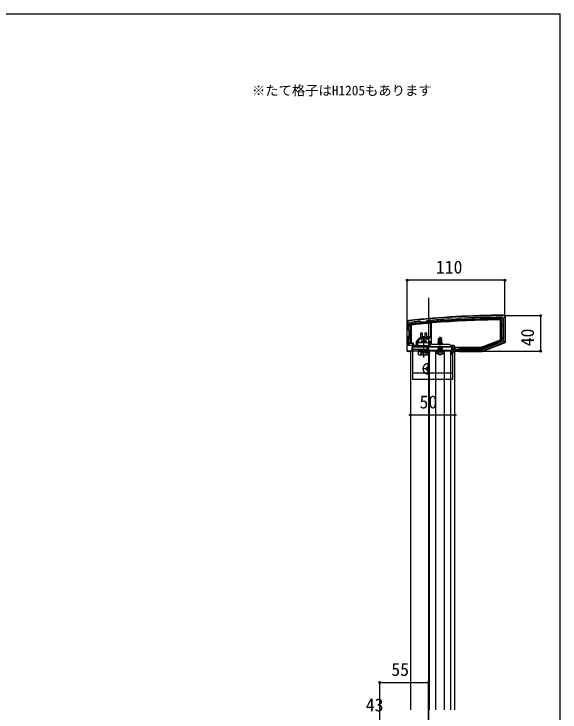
# Model space of a CAD drawing. Units: millimetres, scale not verified. Extents: x -875 to 875, y -1304 to 1296.
# Drawn here: x 260 to 875, y 459 to 1246 of the extents above; entities that cross this region are included whole.
import ezdxf
from ezdxf.enums import TextEntityAlignment as Align

# ---------------------------------------------------------------- set-up
doc = ezdxf.new("R2010")
doc.units = ezdxf.units.MM
doc.header["$LTSCALE"] = 8
for name, color, linetype in [('0-2_USER1', 3, 'Continuous'), ('0-3_YKK_11', 7, 'Continuous'), ('0-5_YKK_12', 2, 'Continuous'), ('0-6_YKK_13', 4, 'Continuous'), ('0-7_YKK_D', 6, 'Continuous'), ('0-8_YKK_ZWAK', 7, 'Continuous')]:
    doc.layers.add(name, color=color, linetype=linetype)
doc.styles.add('ＭＳ ゴシック', font='')
doc.styles.get('ＭＳ ゴシック').set_extended_font_data('MS Gothic')

msp = doc.modelspace()

# ---------------------------------------------------------------- linework, layer by layer
at = {"layer": '0-3_YKK_11'}
for p, q in [((703, 866.8), (703, 897.8)), ((728.874, 900.342), (729.2, 900.043)), ((813, 903.8), (813, 876.487)), ((812.359, 875.553), (787, 865.8))]:
    msp.add_line(p, q, dxfattribs=at)
for points in [[(729.2, 900.043), (729.2, 880.5), (721.5, 880.5), (716.503, 880.5), (712.8, 876.797), (712.8, 872.3), (704.5, 872.3), (704.5, 882.3), (705, 882.8), (705, 888.8), (704.5, 889.3), (704.5, 897.05)], [(717.369, 899.286), (717.59, 899.218), (718.244, 898.675), (724.218, 899.229), (724.768, 899.892), (724.972, 899.999)], [(755, 872.3), (751.5, 872.3), (750.5, 873.3), (730.2, 873.3), (730.2, 900.179), (730.475, 900.478)], [(752.289, 902.076), (752.507, 902.001), (753.057, 901.511), (753.275, 901.436)], [(759.015, 901.771), (759.223, 901.871), (759.713, 902.422), (759.921, 902.522)], [(811, 902.996), (811, 876.638), (786.721, 867.3)], [(787, 865.8), (754.5, 865.8), (754.5, 870.8), (725.5, 870.8), (725.5, 872.3), (729, 872.3), (729, 876.3), (727.5, 876.3), (727.5, 877.8), (726, 879.3), (721.958, 879.3), (721.775, 879.42), (721.225, 879.42), (721.042, 879.3), (717, 879.3), (715.5, 877.8), (715.5, 876.3), (714, 876.3), (714, 872.3), (717.5, 872.3), (717.5, 870.8), (708.5, 870.8), (708.5, 865.8), (704, 865.8)], [(725.8, 864.3), (725.8, 870.8), (726.8, 870.8), (726.8, 867), (731.48, 867), (731.74, 866.85), (732.26, 866.85), (732.52, 867), (739.48, 867), (739.74, 866.85), (740, 866.7), (740.26, 866.85), (740.52, 867), (747.48, 867), (747.74, 866.85), (748.26, 866.85), (748.52, 867), (753.2, 867), (753.2, 870.8), (754.2, 870.8), (754.2, 864.3)], [(753, 865.8), (740, 865.8), (727, 865.8), (727, 864.3), (727.8, 864.3), (727.8, 863.3), (727.3, 862.8)], [(752.7, 862.8), (752.2, 863.3), (752.2, 864.3), (753, 864.3), (753, 865.8)], [(786.721, 867.3), (756.5, 867.3), (756.5, 870.8)]]:
    msp.add_lwpolyline(points, dxfattribs=at)
for centre, radius, start, end in [((814.32, -94.191), 999.997, 90.19062, 96.28878), ((811, 903.8), 2, 0.00001, 90.19061), ((705, 897.8), 2, 96.28876, 180.00001), ((705.5, 897.05), 1, 96.26493, 180.00001), ((814.32, -94.19), 998.195, 95.57372, 96.26494), ((814.314, -94.119), 998.124, 94.91053, 95.13541), ((814.322, -94.21), 998.215, 93.56287, 94.81833), ((814.319, -94.177), 997.482, 93.17831, 93.50862), ((814.32, -94.194), 998.2, 90.24824, 93.12403), ((810, 902.996), 1, 360, 90.24824), ((812, 876.487), 1, 291.0375, 359.99997), ((704, 866.8), 1, 180.00001, 269.99999), ((755, 870.8), 1.5, 0.00001, 89.99999), ((727.3, 864.3), 1.5, 180.00001, 269.99999), ((752.7, 864.3), 1.5, 270.00001, 359.99999)]:
    msp.add_arc(centre, radius, start, end, dxfattribs=at)
at = {"layer": '0-5_YKK_12'}
for p, q in [((727, 925.8), (727, 104.231)), ((721.5, 858.678), (721.5, 880.089)), ((752, 865.8), (728, 865.8)), ((728, 461.542), (728, 865.8)), ((735, 461.542), (735, 865.8)), ((745.002, 461.542), (745.002, 865.8)), ((752, 461.542), (752, 865.8)), ((756.5, 865.8), (754.5, 865.8)), ((756.5, 461.542), (756.5, 865.8)), ((726.5, 839.5), (726.5, 852.1)), ((728, 845.8), (720.2, 845.8))]:
    msp.add_line(p, q, dxfattribs=at)
msp.add_lwpolyline([(715.75, 865.8), (706.5, 865.8), (706.5, 461.542)], dxfattribs=at)
at = {"layer": '0-6_YKK_13'}
for p, q in [((702.5, 897.8), (702.5, 866.8)), ((712, 897.24), (712, 898.042)), ((713, 898.042), (713, 897.342)), ((728.2, 898.276), (728.2, 898.778)), ((728.2, 898.276), (728.2, 897.272)), ((731.2, 899.034), (731.2, 898.532)), ((731.2, 897.528), (731.2, 898.532)), ((803, 903.652), (803, 903.152)), ((803, 903.152), (804, 903.152)), ((803, 902.441), (803, 903.152)), ((804, 903.152), (804, 903.652)), ((804, 903.152), (804, 902.452)), ((808, 878.698), (808, 900.985)), ((813.5, 876.487), (813.5, 903.8)), ((704.8, 895.8), (705.3, 895.8)), ((705.3, 894.8), (704.8, 894.8)), ((706, 895.8), (705.3, 895.8)), ((706, 896.602), (706.5, 896.154)), ((706, 896.602), (706, 895.8)), ((706, 894.8), (706, 895.8)), ((706, 894.8), (706, 880.8)), ((706.5, 875.3), (706.5, 896.154)), ((707.5, 895.256), (707.5, 875.3)), ((809.5, 895.8), (810.2, 895.8)), ((810.2, 894.8), (809.5, 894.8)), ((810.2, 895.8), (810.2, 894.8)), ((810.7, 895.8), (810.2, 895.8)), ((810.2, 894.8), (810.7, 894.8)), ((718.4, 886.3), (719.9, 886.3)), ((718.4, 880.8), (718.4, 886.3)), ((728.4, 881.3), (718.4, 881.3)), ((719.9, 886.3), (719.9, 882.3)), ((719.9, 882.3), (723.1, 882.3)), ((723.1, 886.3), (724.6, 886.3)), ((723.1, 882.3), (723.1, 886.3)), ((724.6, 886.3), (724.6, 882.3)), ((724.6, 882.3), (728.4, 882.3)), ((728.4, 882.3), (728.4, 880.8)), ((740, 860.856), (740, 881.929)), ((704.5, 872.6), (704.5, 875.3)), ((704.5, 875.3), (706, 875.3)), ((705, 874.8), (704.5, 875.3)), ((704.8, 880.8), (705.3, 880.8)), ((705.3, 879.8), (704.8, 879.8)), ((705, 872.3), (705, 874.8)), ((706, 880.8), (705.3, 880.8)), ((706, 879.8), (706, 880.8)), ((707.5, 875.3), (706.5, 875.3)), ((707.5, 875.3), (709.5, 875.3)), ((709, 874.8), (709, 872.3)), ((709.5, 875.3), (709.5, 872.3)), ((728.4, 880.8), (718.4, 880.8)), ((718.5, 876.5), (719.5, 877.5)), ((718.5, 876.5), (718.5, 875.2)), ((719.04, 877.04), (719.04, 875.2)), ((723.5, 877.5), (719.5, 877.5)), ((724.5, 876.5), (723.5, 877.5)), ((723.96, 877.04), (723.96, 875.2)), ((724.5, 875.2), (724.5, 876.5)), ((737.528, 874.098), (742.472, 874.922)), ((742.472, 874.804), (737.528, 873.981)), ((737.528, 873.981), (737.528, 874.098)), ((737.528, 873.981), (738.176, 873.607)), ((737.646, 875.814), (738.352, 875.951)), ((737.646, 875.56), (737.646, 875.814)), ((737.646, 875.56), (738.352, 875.677)), ((737.646, 875.56), (738.176, 875.255)), ((737.999, 879.871), (739.823, 881.102)), ((737.999, 876.018), (737.999, 879.871)), ((737.999, 879.871), (738.352, 879.683)), ((737.999, 876.511), (738.352, 876.511)), ((738.176, 875.255), (738.356, 875.295)), ((738.176, 874.472), (738.176, 875.255)), ((738.176, 873.607), (741.824, 874.431)), ((738.176, 873.3), (738.176, 873.607)), ((738.419, 874.499), (739.823, 880.676)), ((738.929, 874.62), (740, 879.329)), ((738.935, 874.643), (741.824, 875.296)), ((739.122, 875.468), (741.824, 876.079)), ((739.201, 875.817), (742.236, 876.316)), ((739.273, 876.13), (741.234, 876.511)), ((739.359, 876.511), (742.001, 876.511)), ((740.177, 881.102), (739.823, 881.102)), ((739.823, 880.676), (739.823, 881.102)), ((740, 879.329), (740, 881.102)), ((740, 879.329), (740.177, 881.102)), ((742.001, 879.871), (740.177, 881.102)), ((740.283, 873.3), (741.824, 873.648)), ((740.824, 878.865), (742.001, 879.871)), ((742.236, 876.316), (741.824, 876.079)), ((741.824, 875.296), (741.824, 876.079)), ((742.472, 874.922), (741.824, 875.296)), ((742.472, 874.804), (741.824, 874.431)), ((741.824, 873.648), (741.824, 874.431)), ((742.427, 873.3), (741.824, 873.648)), ((742.001, 876.428), (742.001, 879.871)), ((742.001, 876.428), (742.236, 876.316)), ((742.472, 874.804), (742.472, 874.922)), ((787.231, 865.353), (812.538, 875.087)), ((809.5, 880.8), (810.2, 880.8)), ((810.2, 879.8), (809.5, 879.8)), ((810.2, 880.8), (810.2, 879.8)), ((810.7, 880.8), (810.2, 880.8)), ((810.2, 879.8), (810.7, 879.8)), ((704.5, 865.3), (704.5, 865.8)), ((705, 865.392), (705, 865.8)), ((708.5, 865.8), (708.5, 870.8)), ((708.5, 870.8), (709, 870.8)), ((709, 870.8), (709, 865.8)), ((754, 870.8), (709, 870.8)), ((709, 870.8), (709.5, 870.8)), ((725.5, 867.8), (709, 867.8)), ((715.75, 865.8), (709, 865.8)), ((709, 865.8), (709, 833.8)), ((709.5, 870.8), (754.5, 870.8)), ((716.5, 865.5), (715.726, 865.053)), ((725.5, 867.8), (715.75, 867.8)), ((715.75, 867), (715.75, 865.5)), ((715.75, 865.5), (725.5, 865.5)), ((718.5, 872.3), (718.5, 871.6)), ((718.5, 871.6), (718.962, 870.8)), ((719.04, 872.3), (719.04, 870.8)), ((723.96, 872.3), (723.96, 870.8)), ((724.5, 871.6), (724.038, 870.8)), ((724.5, 871.6), (724.5, 872.3)), ((725.5, 864.3), (725.5, 870.8)), ((735.396, 865.211), (735.499, 865.8)), ((735.499, 865.8), (744.501, 865.8)), ((737.528, 870.685), (737.528, 870.802)), ((738.22, 870.8), (737.528, 870.685)), ((737.528, 870.685), (738.176, 870.311)), ((737.528, 869.155), (742.472, 869.979)), ((742.472, 869.861), (737.528, 869.037)), ((737.528, 869.037), (737.528, 869.155)), ((737.528, 869.037), (738.176, 868.663)), ((737.528, 867.507), (742.472, 868.331)), ((742.472, 868.213), (737.528, 867.389)), ((737.528, 867.507), (738.176, 867.88)), ((737.528, 867.389), (737.528, 867.507)), ((737.528, 867.389), (738.176, 867.015)), ((738.176, 870.311), (740.341, 870.8)), ((738.176, 869.528), (738.176, 870.311)), ((738.176, 868.663), (741.824, 869.487)), ((738.176, 867.88), (741.824, 868.704)), ((738.176, 867.88), (738.176, 868.663)), ((738.176, 867.015), (741.824, 867.839)), ((738.176, 867), (738.176, 867.015)), ((741.824, 867.057), (741.637, 867)), ((741.824, 870.352), (741.824, 870.8)), ((742.472, 869.979), (741.824, 870.352)), ((742.472, 869.861), (741.824, 869.487)), ((741.824, 868.704), (741.824, 869.487)), ((742.472, 868.331), (741.824, 868.704)), ((742.472, 868.213), (741.824, 867.839)), ((741.824, 867.057), (741.824, 867.839)), ((741.922, 867), (741.824, 867.057)), ((742.472, 869.861), (742.472, 869.979)), ((742.472, 868.213), (742.472, 868.331)), ((744.604, 865.211), (744.501, 865.8)), ((754.5, 870.8), (754.5, 865.3)), ((756.5, 870.3), (761.5, 870.3)), ((756.5, 867.6), (756.5, 870.3)), ((756.5, 870.3), (757, 869.8)), ((756.5, 865.3), (756.5, 865.8)), ((757, 867.3), (757, 869.8)), ((757, 869.8), (761, 869.8)), ((757, 865.392), (757, 865.8)), ((761, 865.8), (761, 865.392)), ((761.5, 869.3), (761.5, 870.3)), ((761.5, 868.8), (761.5, 867.3)), ((761.5, 865.8), (761.5, 865.3)), ((768, 868.1), (768, 868.8)), ((769, 868.8), (769, 868.1)), ((783, 868.1), (783, 868.8)), ((784, 868.8), (784, 868.1)), ((704, 865.3), (704.5, 865.3)), ((706.5, 865.392), (705, 865.392)), ((716.5, 861.5), (715.726, 861.946)), ((715.727, 861.946), (715.727, 865.053)), ((716.5, 861.5), (726.5, 861.5)), ((718.613, 861.946), (718.613, 865.053)), ((724.387, 861.946), (724.387, 865.053)), ((726.5, 861.5), (727.273, 861.946)), ((727.273, 861.946), (727.273, 862.5)), ((727.3, 862.5), (728, 862.5)), ((727.75, 864.5), (728, 864.5)), ((735.396, 865.211), (735.598, 864.064)), ((735.396, 865.211), (744.604, 865.211)), ((744.604, 865.211), (744.402, 864.064)), ((752, 864.5), (752.25, 864.5)), ((752.25, 864.3), (752, 864.3)), ((752, 862.5), (752.7, 862.5)), ((752.25, 864.3), (752.25, 864.5)), ((754, 862.8), (754, 833.8)), ((754.5, 865.3), (756.5, 865.3)), ((761, 865.392), (757, 865.392)), ((761.5, 865.3), (786.944, 865.3)), ((724, 846.15), (724, 845.45)), ((725.65, 846.15), (724, 846.15)), ((725.65, 845.45), (724, 845.45)), ((726.85, 848.3), (726.15, 848.3)), ((726.15, 848.3), (726.15, 846.65)), ((726.15, 844.95), (726.15, 843.3)), ((726.85, 843.3), (726.15, 843.3)), ((726.85, 848.3), (726.85, 846.65)), ((726.85, 844.95), (726.85, 843.3)), ((728, 846.15), (727.35, 846.15)), ((728, 845.45), (727.35, 845.45)), ((754, 840.8), (709, 840.8)), ((754, 833.8), (709, 833.8))]:
    msp.add_line(p, q, dxfattribs=at)
for points in [[(712, 898.542), (712, 898.042), (713, 898.042), (713, 898.542)], [(809.5, 877.668), (809.5, 879.8), (809.5, 880.8), (809.5, 894.8), (809.5, 895.8), (809.5, 902.494), (809, 901.991), (809, 878.012)], [(705.3, 895.8), (705.3, 894.8), (706, 894.8)], [(705, 874.8), (709, 874.8), (709.5, 875.3)], [(705.3, 880.8), (705.3, 879.8), (706, 879.8)], [(706, 879.8), (706, 875.3), (706.5, 875.3)], [(718.5, 876.5), (721.5, 876.5), (724.5, 876.5)], [(737.528, 874.098), (738.176, 874.472), (738.401, 874.523)], [(737.646, 875.814), (738.176, 876.12), (738.352, 876.16)], [(738.352, 874.685), (738.352, 879.683), (739.823, 880.676)], [(740, 879.455), (740.824, 878.865), (741.059, 876.511)], [(761.5, 870.3), (786.164, 870.3), (808, 878.698)], [(786.443, 868.8), (809.5, 877.668), (809, 878.012), (786.35, 869.3)], [(715.75, 867.8), (715.75, 867), (725.5, 867)], [(718.5, 871.6), (721.5, 871.6), (724.5, 871.6)], [(725.797, 870.8), (754.5, 870.8), (754.5, 864.3)], [(737.293, 862.764), (738.652, 865.491), (740, 866.207)], [(737.528, 869.155), (738.176, 869.528), (741.824, 870.352)], [(742.707, 862.764), (741.348, 865.491), (740, 866.207)], [(761.5, 870.3), (761, 869.8), (761, 867.3)], [(769, 867.6), (769, 868.1), (768, 868.1), (768, 867.6)], [(784, 867.6), (784, 868.1), (783, 868.1), (783, 867.6)], [(718.45, 861.497), (719.6, 863.855), (721.5, 864.865)], [(724.55, 861.497), (723.4, 863.855), (721.5, 864.865)], [(728, 864.3), (727.75, 864.3), (727.75, 864.5)]]:
    msp.add_lwpolyline(points, dxfattribs=at)
for points in [[(728.5, 875.2), (714.5, 875.2), (714.5, 872.3), (728.5, 872.3)], [(761.5, 868.8), (768, 868.8), (769, 868.8), (783, 868.8), (784, 868.8), (786.443, 868.8), (786.35, 869.3), (761.5, 869.3)]]:
    msp.add_lwpolyline(points, close=True, dxfattribs=at)
for centre, radius, start, end in [((814.32, -94.194), 1000.5, 90.19063, 96.28877), ((811, 903.8), 2.5, 0, 90.19063), ((705, 897.8), 2.5, 96.28877, 180), ((814.32, -94.194), 996.7, 95.89232, 96.23918), ((814.32, -94.194), 996.2, 94.95935, 96.21339), ((814.32, -94.194), 995.2, 94.96435, 96.16175), ((712.5, 898.542), 0.5, 90, 180), ((814.32, -94.194), 996.7, 95.83453, 95.89232), ((712.5, 898.542), 0.5, 0, 90), ((814.32, -94.194), 996.7, 94.95686, 95.83453), ((814.32, -94.194), 996.7, 90.65078, 94.78377), ((814.32, -94.194), 996.2, 90.306, 94.78618), ((814.32, -94.194), 995.2, 90.36388, 94.791), ((814.32, -94.194), 996.7, 90.59329, 90.65078), ((803.5, 903.652), 0.5, 90, 180), ((803.5, 903.652), 0.5, 0, 90), ((814.32, -94.194), 996.7, 90.27711, 90.59329), ((704.8, 895.3), 0.5, 90, 180), ((704.8, 895.3), 0.5, 180, 270), ((810.7, 895.3), 0.5, 0, 90), ((810.7, 895.3), 0.5, 270, 0), ((704.8, 880.3), 0.5, 90, 180), ((704.8, 880.3), 0.5, 180, 270), ((738.644, 874.685), 0.292, 180, 347.19096), ((810.7, 880.3), 0.5, 0, 90), ((810.7, 880.3), 0.5, 270, 0), ((812, 876.487), 1.5, 291.03751, 0), ((704, 866.8), 1.5, 180, 270), ((717.17, 862.944), 2.556, 55.61708, 124.38292), ((721.5, 855.946), 9.554, 90, 107.58724), ((721.5, 855.946), 9.554, 72.41276, 90), ((727.75, 865.05), 0.75, 70.52742, 270), ((727.75, 865.05), 0.55, 62.96235, 270), ((752.25, 865.05), 0.75, 270, 109.47209), ((752.25, 865.05), 0.55, 270, 117.03694), ((768.5, 867.6), 0.5, 180, 270), ((768.5, 867.6), 0.5, 270, 0), ((783.5, 867.6), 0.5, 180, 270), ((783.5, 867.6), 0.5, 270, 0), ((717.17, 864.055), 2.556, 235.61708, 304.38292), ((721.5, 871.053), 9.554, 252.41276, 287.58724), ((725.83, 862.944), 2.556, 97.4212, 124.38292), ((725.83, 864.055), 2.556, 235.61708, 304.38292), ((727.3, 864.3), 1.8, 180, 270), ((736.641, 864.248), 1.059, 190, 239.36409), ((740, 869.92), 7.651, 239.36409, 300.63591), ((743.359, 864.248), 1.059, 300.63591, 350), ((752.7, 864.3), 1.8, 270, 0), ((786.944, 866.1), 0.8, 270, 291.03751), ((726.5, 845.8), 5.9, 75.27147, 284.72853), ((726.5, 845.8), 2.25, 48.18922, 311.81078), ((725.65, 846.65), 0.5, 270, 0), ((725.65, 844.95), 0.5, 0, 90), ((727.35, 846.65), 0.5, 180, 270), ((727.35, 844.95), 0.5, 90, 180)]:
    msp.add_arc(centre, radius, start, end, dxfattribs=at)
for centre, start_param, end_param in [((705, 865.361), 4.712389, 6.2831853), ((757, 865.361), 4.712389, 6.2831853), ((761, 865.361), 3.1415927, 4.712389)]:
    msp.add_ellipse(centre, major_axis=(-0.5, 0), ratio=0.061163, start_param=start_param, end_param=end_param, dxfattribs=at)
at = {"layer": '0-7_YKK_D'}
for p, q in [((703, 898.8), (703, 946.8)), ((813, 945.8), (703, 945.8)), ((813, 904.8), (813, 946.8)), ((811.993, 905.8), (854, 905.8)), ((853, 905.8), (853, 865.8)), ((787.944, 865.8), (854, 865.8)), ((706.5, 793.8), (756.5, 793.8)), ((672, 313.8), (672, 493.301)), ((672, 492.301), (727, 492.301)), ((727, 313.8), (727, 493.301))]:
    msp.add_line(p, q, dxfattribs=at)
for centre in [(703, 945.8), (813, 945.8), (853, 905.8), (853, 865.8), (706.5, 793.8), (756.5, 793.8), (672, 492.301), (727, 492.301)]:
    msp.add_circle(centre, 1.075, dxfattribs=at)
at = {"layer": '0-8_YKK_ZWAK'}
msp.add_line((-875, 1245.8), (875, 1245.8), dxfattribs=at)
msp.add_lwpolyline([(-875, -1304.2), (875, -1304.2), (875, 1245.8)], dxfattribs=at)

# ---------------------------------------------------------------- texts
at = {"layer": '0-2_USER1', "style": 'ＭＳ ゴシック'}
msp.add_text('※たて格子はH1205もあります', height=11, dxfattribs=at).set_placement((527.955, 1150.76), align=Align.BOTTOM_LEFT)
at = {"layer": '0-7_YKK_D', "style": 'ＭＳ ゴシック'}
for s, p in [('110', (735.159, 948.8)), ('50', (716.727, 796.8)), ('55', (684.955, 495.301)), ('43', (656.182, 455.301))]:
    msp.add_text(s, height=14.66, dxfattribs=at).set_placement(p, align=Align.BOTTOM_LEFT)
msp.add_text('40', height=14.66, rotation=90, dxfattribs=at).set_placement((850, 871.255), align=Align.BOTTOM_LEFT)

doc.saveas('drawing.dxf')
